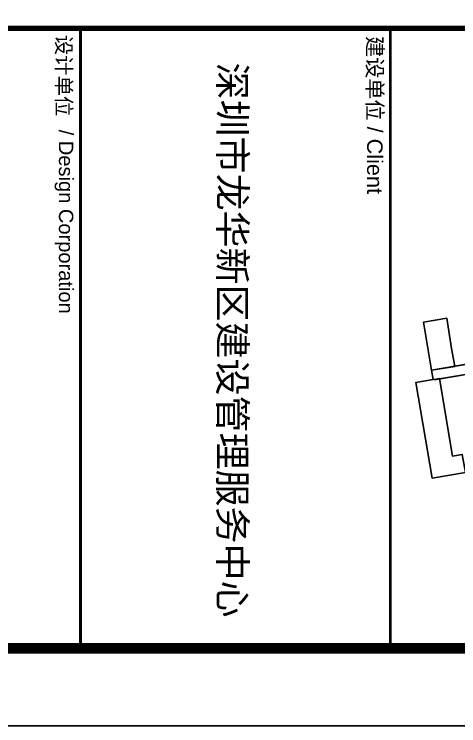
# Model space of a CAD drawing. Extents: x 447078 to 1776277, y 243534 to 519428.
# Drawn here: x 933286 to 941896, y 340853 to 354626 of the extents above; entities that cross this region are included whole.
import ezdxf

# ---------------------------------------------------------------- set-up
doc = ezdxf.new("R2010")
doc.units = 0
doc.header["$LTSCALE"] = 1000
doc.header["$MEASUREMENT"] = 0
for name, color, linetype in [('G-0-XREF', 2, 'Continuous'), ('图框CCDI_B0GA0+0.00$0$G-0-XREF', 2, 'Continuous'), ('图框CCDI_B0GA0+0.00$0$G-ANNO-NOTE', 21, 'Continuous'), ('图框CCDI_B0GA0+0.00$0$G-ANNO-TEXT', 33, 'Continuous'), ('图框CCDI_B0GA0+0.00$0$G-BORD', 3, 'Continuous')]:
    doc.layers.add(name, color=color, linetype=linetype)
doc.styles.add('图框CCDI_B0GA0+0.00$0$CCDI_T_G01', font='')
doc.styles.add('图框CCDI_B0GA0+0.00$0$STANDARD', font='txt')
doc.styles.get('图框CCDI_B0GA0+0.00$0$CCDI_T_G01').set_extended_font_data('Arial')

# ---------------------------------------------------------------- blocks, each defined once
blk = doc.blocks.new('图框CCDI_B0GA0+0.00$0$A$C52F44C65')
at = {"layer": '图框CCDI_B0GA0+0.00$0$G-ANNO-NOTE', "color": 8, "elevation": 63}
blk.add_lwpolyline([(-3054.5, -1178.2), (-3054.5, -1981.4), (-1800.8, -1981.4), (-1800.8, -1222.3), (-1800.8, -1222.3), (-1800.8, -1222.3), (-1800.8, -1222.3), (-1800.8, -1178.2)], close=True, dxfattribs=at)
at = {"layer": '图框CCDI_B0GA0+0.00$0$G-ANNO-NOTE', "color": 8}
for points in [[(-5267.4, -1388.6), (-6417.2, -1388.6), (-6417.2, -1388.6), (-6417.2, -1388.6), (-6546.3, -1388.6), (-6546.3, -1659.5), (-6546.3, -1722.5), (-4760.3, -1722.5), (-4760.3, -1719.3), (-4539.8, -1719.3), (-4539.8, -1388.6), (-5267.4, -1388.6), (-5267.4, -1388.6)], [(-4417, -1388.6), (-4539.8, -1388.6), (-4539.8, -2695.8), (-4543, -2695.8), (-4543, -3489.6), (-4539.8, -3489.6), (-4539.8, -4825.2), (-3946.1, -5379.4), (-3818.5, -6134.1), (-3812.3, -6133.1), (-3771.9, -6372.2), (-3775, -6372.8), (-3764.5, -6434.9), (-3767.6, -6435.4), (-3745.1, -6569), (-3738.8, -6567.9), (-3586.6, -7468.6), (-3468.6, -7448.7), (-3471.8, -7430.1), (-3468.6, -7429.5), (-3479.2, -7367.4), (-3476.1, -7366.9), (-3597.8, -6646.3), (-3604, -6647.3), (-3644.4, -6408.2), (-3641.3, -6407.7), (-3651.8, -6345.5), (-3648.7, -6345), (-3760, -5686.6), (-3763.1, -5687.1), (-3773.6, -5625), (-3776.7, -5625.5), (-3821.8, -5358.4), (-3815.6, -5357.3), (-3821.3, -5323.4), (-4417, -4767.5)], [(-4760.3, -2292.6), (-4539.8, -2292.6), (-4539.8, -1719.3), (-4760.3, -1719.3)], [(-4539.8, -2292.6), (-4760.3, -2292.6), (-4760.3, -2390.3), (-6546.3, -2390.3), (-6546.3, -2453.3), (-6546.3, -2695.8), (-6417.2, -2695.8), (-6417.2, -2695.8), (-6417.2, -2695.8), (-4543, -2695.8), (-4543, -2695.8), (-4539.8, -2695.8)], [(-4539.8, -3489.6), (-6307.2, -3489.6), (-5519.6, -4825.2), (-4675.2, -4825.2), (-4539.8, -4825.2), (-4539.8, -4554.3), (-4539.8, -4434.6), (-5176, -4434.6), (-5176, -4491.3), (-5176, -4491.3), (-5176, -4491.3), (-5328.8, -4491.3), (-5663.2, -3924.3), (-5668.7, -3924.3), (-5668.7, -3820.4), (-5469, -3820.4), (-5469, -3823.5), (-5176, -3823.5), (-5176, -3823.5), (-5176, -3823.5), (-5176, -3880.2), (-4539.8, -3880.2), (-4539.8, -3760.5), (-4539.8, -3760.5)], [(-5176, -3880.2), (-4939.5, -3880.2), (-4939.5, -3880.2), (-4539.8, -3880.2), (-4539.8, -4434.6), (-4939.5, -4434.6), (-4939.5, -4434.6), (-5176, -4434.6)], [(-3773.6, -5625), (-3776.7, -5625.5), (-3821.8, -5358.4), (-2585.6, -5149.4), (-2540.4, -5416.6), (-2540.5, -5416.6), (-2530, -5478.7), (-3763.1, -5687.1)], [(-2367.8, -6438.5), (-2440.2, -6009.9), (-2673.2, -6049.2), (-2651.7, -6176.6), (-3648.7, -6345), (-3648.7, -6345), (-3651.8, -6345.5), (-3641.3, -6407.7), (-3644.4, -6408.2), (-3604, -6647.3), (-3597.8, -6646.3)], [(-3812.3, -6133.1), (-3818.5, -6134.1), (-3818.5, -6134.1), (-4427.3, -6237), (-4560.8, -6259.5), (-4520.4, -6498.7), (-4509.9, -6560.8), (-3767.6, -6435.4), (-3767.6, -6435.4), (-3764.5, -6434.9), (-3775, -6372.8), (-3771.9, -6372.2)], [(-3738.8, -6567.9), (-3745, -6568.9), (-3744.5, -6572.1), (-3971.2, -6610.4), (-3901.6, -7022.2), (-3668.7, -6982.8)], [(-2267.6, -7031.7), (-2500.5, -7071.1), (-2479, -7198.4), (-3479.2, -7367.4), (-3468.6, -7429.5), (-3471.8, -7430.1), (-3468.6, -7448.7), (-3468.6, -7448.7), (-3468.6, -7448.7), (-3431.3, -7669.2), (-2195.1, -7460.4)], [(-3637.2, -7169.2), (-3870.2, -7208.5), (-3870.1, -7208.7), (-4258.7, -7272.3), (-4207.8, -7573.6), (-3586.6, -7468.6)]]:
    blk.add_lwpolyline(points, close=True, dxfattribs=at)
blk.add_lwpolyline([(-4098, -5237.5), (-4012.1, -5145.4), (-3821.3, -5323.4), (-3465.6, -7429), (-3471.8, -7430.1), (-3468.6, -7448.7), (-3586.6, -7468.7), (-3946.1, -5379.4), (-4098, -5237.5)], dxfattribs=at)
blk = doc.blocks.new('图框CCDI_B0GA0+0.00')
at = {"layer": '图框CCDI_B0GA0+0.00$0$G-BORD'}
blk.add_lwpolyline([(0, 84100), (118900, 84100), (118900, 0), (0, 0)], close=True, dxfattribs=at)
at = {"layer": '图框CCDI_B0GA0+0.00$0$G-BORD', "const_width": 140}
blk.add_lwpolyline([(3300, 83100), (117900, 83100), (117900, 1000), (3300, 1000)], close=True, dxfattribs=at)
at = {"layer": '图框CCDI_B0GA0+0.00$0$G-BORD'}
for points, const_width in [([(109900, 1000), (109900, 83100)], 70), ([(109900, 26200), (117900, 26200)], 35), ([(117900, 22200), (109900, 22200)], 35)]:
    blk.add_lwpolyline(points, dxfattribs=dict(at, const_width=const_width))
at = {"layer": '图框CCDI_B0GA0+0.00$0$G-0-XREF', "ltscale": 5}
blk.add_blockref('图框CCDI_B0GA0+0.00$0$A$C52F44C65', (117900, 34200), dxfattribs=at)
at = {"layer": '图框CCDI_B0GA0+0.00$0$G-ANNO-TEXT', "style": '图框CCDI_B0GA0+0.00$0$CCDI_T_G01'}
for s, insert, char_height, width, attachment_point in [('{\\fSimSun|b0|i0|c134|p54;建设单位} / Client', (110000, 26100), 200, 7900, 1), ('{\\fSimSun|b0|i0|c134|p2;深圳市龙华新区建设管理服务中心}', (113922.9, 24141.7), 350, 8000, 5)]:
    blk.add_mtext(s, dxfattribs=dict(at, insert=insert, char_height=char_height, width=width, attachment_point=attachment_point))
at = {"layer": '图框CCDI_B0GA0+0.00$0$G-ANNO-TEXT', "attachment_point": 7, "style": '图框CCDI_B0GA0+0.00$0$STANDARD'}
for s, insert, char_height in [('{\\fSimSun|b0|i0|c134|p2;设计单位}', (109983.3, 21866.8), 192.912), ('\\fArial Unicode MS|b0|i0|c0|p34;\\W1;/ Design Corporation', (111208.4, 21865.5), 185.396)]:
    blk.add_mtext(s, dxfattribs=dict(at, insert=insert, char_height=char_height))

msp = doc.modelspace()

# ---------------------------------------------------------------- block references
at = {"layer": 'G-0-XREF', "xscale": 1.5, "yscale": 1.5, "zscale": 1.5, "rotation": 270}
msp.add_blockref('图框CCDI_B0GA0+0.00', (901270.2, 519203.4), dxfattribs=at)

doc.saveas('drawing.dxf')
